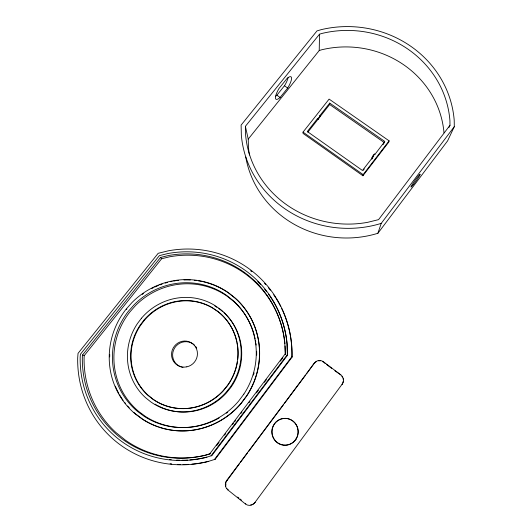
<?xml version="1.0" encoding="UTF-8"?>
<svg xmlns="http://www.w3.org/2000/svg" width="532" height="532" viewBox="0 0 532 532"><rect width="100%" height="100%" fill="white"/><g stroke="black" fill="none" stroke-linecap="round" stroke-linejoin="round"><path stroke-width="0.8" d="M317.345 118.816L317.91 119.328L317.345 118.816L307.316 131.524L362.472 170.473L373.863 155.796M249.455 155.005A98.114 93.02 2.2 0 1 248.431 147.184L248.231 139.118L319.227 50.52L319.519 34.181L322.139 33.396A102.483 96.831 2 0 1 449.919 120.565L449.986 125.259L449.008 127.407M319.785 115.723L320.35 116.242L319.785 115.723L329.734 103.108L384.789 141.452L374.834 154.533L374.442 154.14L374.88 154.333M306.452 373.996L314.392 363.043A6.53 6.477 67.9 0 1 323.456 361.767L340.846 374.887A6.584 6.497 64.5 0 1 342.222 384.084L342.069 384.31A6.55 6.464 64.6 0 0 343.293 381.171M307.848 132.175L329.66 104.518L329.734 103.108M252.374 504.456A6.903 6.63 -84.7 0 0 255.107 502.268L254.801 502.66A6.943 6.663 -84.6 0 1 245.445 503.977L227.796 489.872C224.983 487.664 224.531 483.275 226.692 480.469L314.392 363.043M225.362 485.43L225.821 485.124L225.841 483.382L225.382 483.681M285.079 345.993L285.352 354.538L284.813 343.792A103.314 100.302 -51.8 0 0 168.245 255.573L160.511 257.468L82.487 355.03L82.327 357.072A103.314 100.302 -51.8 0 0 205.611 455.153L210.559 453.636L206.456 454.933A102.516 99.55 -52 0 1 125.246 440.044L115.903 432.503A102.516 99.55 -52 0 1 84.089 357.617L84.249 355.589L161.648 258.745L169.322 256.863A102.516 99.55 -52 0 1 283.237 332.626M323.456 361.767L323.403 362.106A6.497 6.444 68.1 0 0 322.691 361.64M362.924 175.753L363.15 174.636L389.105 140.847L329.102 99.105L303.021 132.129L303.067 133.419L362.924 175.753L388.772 142.104L389.105 140.847M245.751 157.04A101.718 96.472 2.2 0 0 377.886 233.282L381.211 223.393L454.308 126.623L454.215 120.385A106.759 100.874 2 0 0 321.115 29.679L316.986 30.909L241.116 125.087L241.342 135.148A106.759 100.874 2 0 0 381.211 223.393M454.308 126.623L447.598 140.88L377.886 233.282M340.846 374.887L334.934 370.811M226.572 481.201L239.533 463.598M275.815 96.099A13.493 3.618 -56.3 0 0 276.72 95.394L284.667 85.499A13.493 3.618 -56.3 0 0 288.125 77.586M287.706 88.039L287.885 87.747A13.5 3.558 -56.2 0 0 287.2 78.284L279.027 88.452A13.5 3.558 -56.2 0 0 275.443 98.114A13.5 3.558 -56.2 0 0 279.938 97.655L287.706 88.039L284.487 85.785M254.801 502.66L342.222 384.084M240.524 462.275L247.466 452.978M248.457 451.655L283.649 404.526M284.64 403.196L305.461 375.319M211.842 455.592L206.097 457.374A105.516 102.443 -51.8 0 1 80.179 357.152L80.399 354.279L159.347 255.639L167.926 253.538A105.516 102.443 -51.8 0 1 286.974 343.586L287.333 354.664L211.044 455.811L211.842 455.592L287.526 355.23L287.174 344.231A104.704 101.672 -52 0 0 268.56 294.269M215.194 459.256L207.899 461.563A109.08 105.921 -52 0 1 77.692 357.843L78.038 353.361L158.184 253.305L168.378 250.811A109.08 105.921 -52 0 1 291.895 356.613L214.423 459.502L215.194 459.256L292.048 357.158A108.242 105.136 -52.2 0 0 281.621 308.4M449.986 125.259L378.565 219.643L367.772 222.296A102.483 96.831 2 0 1 245.585 134.736L245.385 126.337L319.519 34.181M209.748 453.843L285.139 353.966M216.537 445.71L219.031 442.405M224.517 435.143L225.515 433.819M232.497 424.569L233.495 423.246M234.492 421.929L235.49 420.606M240.969 413.337L241.967 412.014M248.949 402.764L249.947 401.447M256.431 392.855L258.426 390.215M264.404 382.289L266.399 379.642M280.364 361.148L282.858 357.843M372.014 157.299C372.407 158.516 372.899 154.659 374.442 154.14M372.147 157.279L374.575 154.12M372.094 157.485L373.55 155.59M363.263 170.293L364.274 168.977M371.848 159.128L372.859 157.811M382.96 144.677L383.971 143.361M317.79 119.135L320.231 116.043M317.79 119.354L320.35 116.242M245.445 503.977L245.797 503.578M126.463 309.504L126.849 309.072M227.796 489.872L228.241 489.546M226.612 488.635L227.064 488.316M225.521 486.288L225.98 485.982M225.315 484.552L225.774 484.253M225.555 482.817L226.014 482.531M225.834 481.985L226.293 481.699M226.692 480.469L227.144 480.19M319.227 50.52L321.747 49.762A98.114 93.02 2.2 0 1 444.001 132.874M82.487 355.03L84.249 355.589M214.848 305.94L216.803 307.263M218.758 308.58L220.275 309.604A57.489 55.84 -51.9 0 1 222.808 311.679M329.66 104.518L384.47 142.702M276.913 95.228L280.131 97.489M303.021 132.129L363.15 174.636M324.041 362.591L325.325 363.556M326.608 364.526L331.729 368.39M237.644 497.061L238.901 498.065M240.151 499.063L241.408 500.067M160.511 257.468L161.648 258.745M287.333 354.664L287.526 355.23M291.895 356.613L292.048 357.158M245.385 126.337L248.231 139.118M251.55 504.748A6.903 6.63 -84.7 0 1 250.698 504.928M314.379 363.376A6.497 6.444 68.1 0 1 316.247 361.694M318.621 360.862A6.497 6.444 68.1 0 1 320.304 360.849M341.916 376.35A6.55 6.464 64.6 0 1 342.402 377.062M343.08 378.631A6.55 6.464 64.6 0 1 343.26 379.462M264.544 283.31A108.242 105.136 -52.2 0 1 265.648 284.52M268.314 287.626A108.242 105.136 -52.2 0 1 270.362 290.193M273.754 294.848A108.242 105.136 -52.2 0 1 275.569 297.588M276.015 298.279A108.242 105.136 -52.2 0 1 280.51 306.179M208.717 461.304A108.242 105.136 -52.2 0 1 196.74 463.591M195.936 463.698A108.242 105.136 -52.2 0 1 191.906 464.123M188.674 464.356A108.242 105.136 -52.2 0 1 183.008 464.516M180.587 464.496A108.242 105.136 -52.2 0 1 177.356 464.376M171.723 463.937A108.242 105.136 -52.2 0 1 170.127 463.758M250.599 270.755A108.242 105.136 -52.2 0 1 251.895 271.739M158.855 427.03A76.335 74.128 -51.8 0 0 241.249 403.309L246.735 395.968A76.335 74.128 -51.8 0 0 235.41 298.419L228.62 293.032A76.335 74.128 -51.8 0 0 221.937 288.876M158.09 426.764A76.335 74.128 -51.8 0 1 142.809 419.249L135.647 413.956A76.335 74.128 -51.8 0 1 133.818 412.36M129.21 407.825A76.335 74.128 -51.8 0 1 127.587 406.022M125.519 403.529A76.335 74.128 -51.8 0 1 124.535 402.252M123.105 400.297A76.335 74.128 -51.8 0 1 119.614 394.85M118.822 393.447A76.335 74.128 -51.8 0 1 115.324 386.159M109.678 356.919A76.335 74.128 -51.8 0 1 109.738 354.485M142.204 294.435A76.335 74.128 -51.8 0 1 143.527 293.504M151.806 288.524A76.335 74.128 -51.8 0 1 153.236 287.799M154.686 287.107A76.335 74.128 -51.8 0 1 158.363 285.498M159.859 284.913A76.335 74.128 -51.8 0 1 162.114 284.095M165.159 283.11A76.335 74.128 -51.8 0 1 167.467 282.459M170.566 281.701A76.335 74.128 -51.8 0 1 172.129 281.375M173.691 281.082A76.335 74.128 -51.8 0 1 175.267 280.816M176.843 280.59A76.335 74.128 -51.8 0 1 178.42 280.397M183.966 279.978A76.335 74.128 -51.8 0 1 190.303 280.005M194.253 280.298A76.335 74.128 -51.8 0 1 196.607 280.577M198.17 280.803A76.335 74.128 -51.8 0 1 202.054 281.514M203.596 281.86A76.335 74.128 -51.8 0 1 205.126 282.233M205.884 282.432A76.335 74.128 -51.8 0 1 221.245 288.497M254.489 335.991A72.684 70.596 -51.9 0 0 233.648 301.418L227.184 296.277A72.684 70.596 -51.9 0 0 135.474 305.614L129.848 311.978A72.684 70.596 -51.9 0 0 138.672 411.436L145.489 416.47A72.684 70.596 -51.9 0 0 186.087 427.509M254.848 337.481A72.684 70.596 -51.9 0 1 255.18 338.977M255.48 340.493A72.684 70.596 -51.9 0 1 255.746 342.01M255.978 343.532A72.684 70.596 -51.9 0 1 256.178 345.062M256.65 351.233A72.684 70.596 -51.9 0 1 256.677 355.103M254.11 372.846A72.684 70.596 -51.9 0 1 253.458 375.107M227.709 412.267A72.684 70.596 -51.9 0 1 226.446 413.224M219.131 417.986A72.684 70.596 -51.9 0 1 212.049 421.537M211.324 421.849A72.684 70.596 -51.9 0 1 203.131 424.749M202.373 424.962A72.684 70.596 -51.9 0 1 195.457 426.518M194.679 426.644A72.684 70.596 -51.9 0 1 186.872 427.475M224.032 312.769A57.489 55.84 -51.9 0 1 230.569 387.801L226.22 393.135A57.489 55.84 -51.9 0 1 163.796 408.39M163.105 408.117A57.489 55.84 -51.9 0 1 157.698 405.603M156.395 404.885A57.489 55.84 -51.9 0 1 155.111 404.127M236.966 342.076A54.51 52.934 -51.7 0 0 217.821 311.533L212.68 308.055A54.51 52.934 -51.7 0 0 144.258 320.437L140.408 325.544A54.51 52.934 -51.7 0 0 148.135 395.256L153.076 399.213A54.51 52.934 -51.7 0 0 223.407 390.727L227.536 385.673A54.51 52.934 -51.7 0 0 231.041 380.187M237.126 342.854A54.51 52.934 -51.7 0 1 237.751 359.546M237.418 361.933A54.51 52.934 -51.7 0 1 231.433 379.476M283.396 333.404A102.516 99.55 -52 0 1 284.953 343.645M257.727 281.634A104.704 101.672 -52 0 1 260.494 284.474M264.677 289.235A104.704 101.672 -52 0 1 266.658 291.716M206.935 457.141A104.704 101.672 -52 0 1 189.911 459.934M187.563 460.094A104.704 101.672 -52 0 1 182.09 460.253M179.75 460.233A104.704 101.672 -52 0 1 176.631 460.12M171.184 459.695A104.704 101.672 -52 0 1 169.642 459.515M195.809 346.645A13.087 12.715 -51.8 0 1 196.72 348.048M183.015 367.413A13.087 12.715 -51.8 0 1 181.698 367.12M181.066 366.92A13.087 12.715 -51.8 0 1 174.689 347.881A13.087 12.715 -51.8 0 1 194.732 345.394M243.875 394.072L238.615 401.101A73.223 71.102 -51.8 0 1 144.245 416.383L137.376 411.309A73.223 71.102 -51.8 0 1 128.518 311.134L134.19 304.723A73.223 71.102 -51.8 0 1 226.566 295.327L233.076 300.5A73.223 71.102 -51.8 0 1 243.875 394.072M246.589 395.894L241.089 403.256A76.508 74.294 -51.8 0 1 142.423 419.229L135.248 413.923A76.508 74.294 -51.8 0 1 126.051 309.245L131.976 302.555A76.508 74.294 -51.8 0 1 228.441 292.733L235.244 298.133A76.508 74.294 -51.8 0 1 246.589 395.894M141.492 318.196L137.396 323.622A57.915 56.239 -51.7 0 0 145.555 397.697L150.802 401.899A57.915 56.239 -51.7 0 0 225.581 392.875L229.964 387.509A57.915 56.239 -51.7 0 0 219.603 308.746L214.137 305.055A57.915 56.239 -51.7 0 0 141.492 318.196M143.886 320.197L140.029 325.318A54.63 53.047 -51.7 0 0 147.763 395.183L152.717 399.146A54.63 53.047 -51.7 0 0 223.207 390.641L227.344 385.58A54.63 53.047 -51.7 0 0 217.615 311.28L212.461 307.789A54.63 53.047 -51.7 0 0 143.886 320.197M296.171 438.9A13.38 13.081 -88.9 0 0 285.611 418.405A13.38 13.081 -88.9 0 0 273.528 438.022A13.38 13.081 -88.9 0 0 296.171 438.9M296.085 438.96A13.453 13.147 -88.9 0 0 285.471 418.352A13.453 13.147 -88.9 0 0 273.328 438.075A13.453 13.147 -88.9 0 0 296.085 438.96M413.404 184.538A7.914 0.592 -54.3 0 0 420.22 174.27A7.914 0.592 -54.3 0 0 413.125 183.174A7.914 0.592 -54.3 0 0 413.404 184.538M186.785 366.841A13.194 12.808 -51.6 0 0 194.393 345.374A13.194 12.808 -51.6 0 0 172.302 350.003A13.194 12.808 -51.6 0 0 186.785 366.841"/></g></svg>
